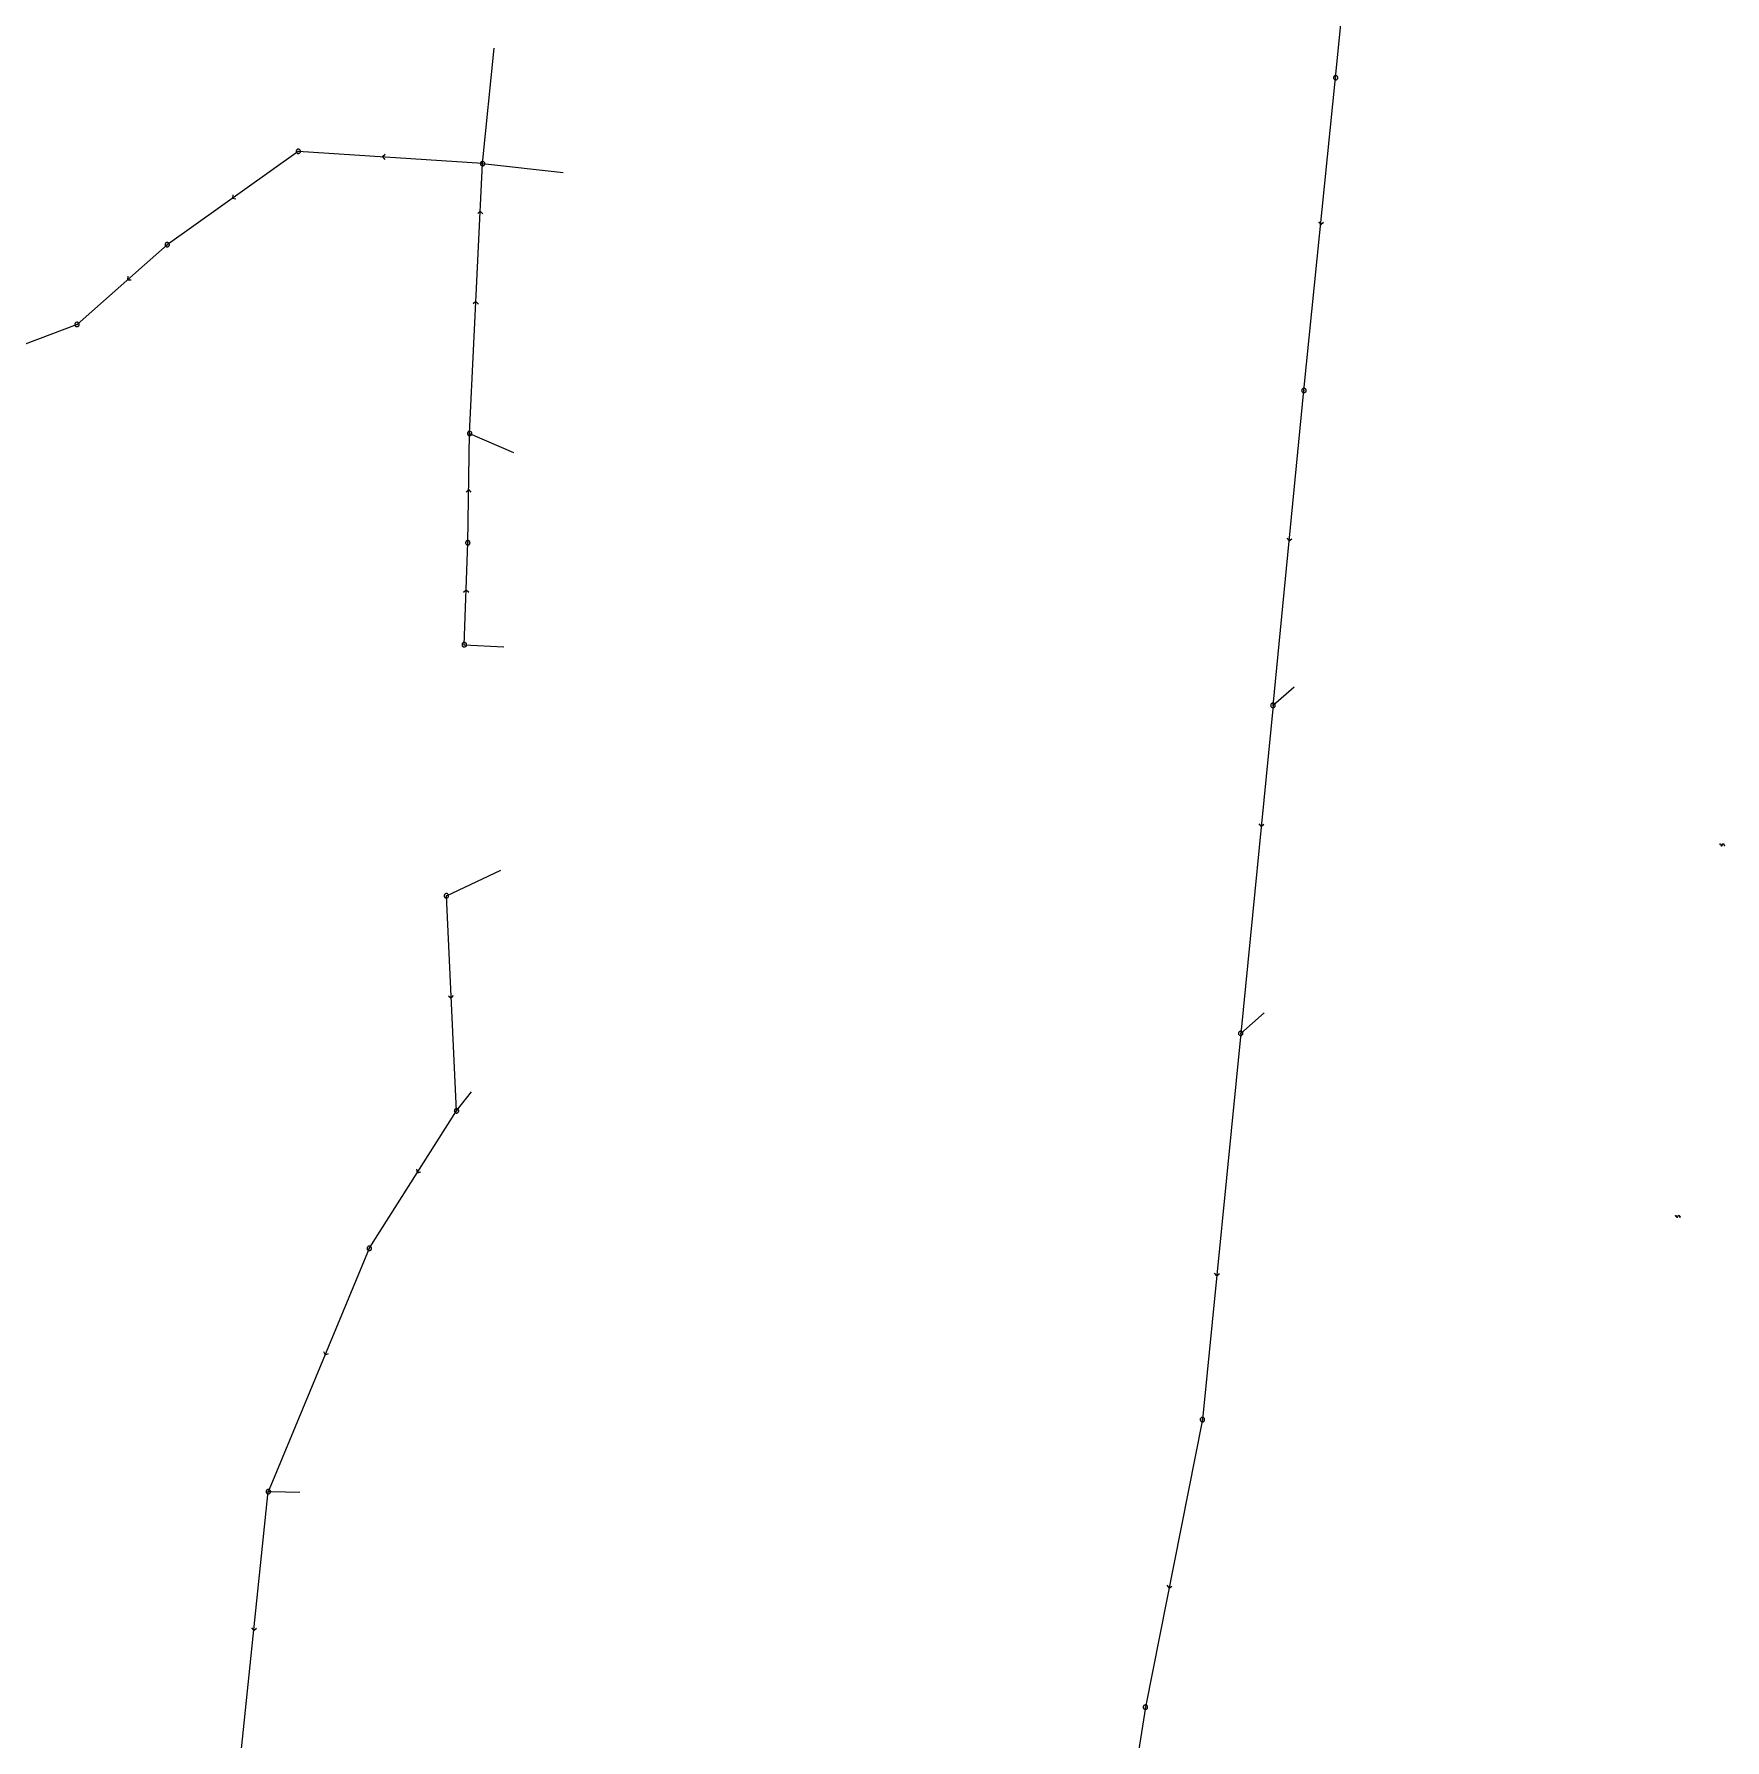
# Model space of a CAD drawing. Header units: metres. Extents: x 25504150 to 25508618, y 6694193 to 6702753.
# Drawn here: x 25506682.5 to 25507034.5, y 6701725.7 to 6702080.7 of the extents above; entities that cross this region are included whole.
import ezdxf

# ---------------------------------------------------------------- set-up
doc = ezdxf.new("R2010")
doc.units = ezdxf.units.M
for name, pattern in [('Sewer_node', [0]), ('Viemariputket', [0]), ('Viemarivarusteet', [0])]:
    doc.linetypes.add(name, pattern=pattern)
for name, color, linetype, lineweight in [('Sewer_node', 7, 'Sewer_node', 0), ('Viemariputket', 7, 'Viemariputket', 0), ('Viemarivarusteet', 7, 'Viemarivarusteet', 0)]:
    doc.layers.add(name, color=color, linetype=linetype, lineweight=lineweight)

msp = doc.modelspace()

# ---------------------------------------------------------------- linework, layer by layer
at = {"layer": 'Sewer_node', "color": 46, "linetype": 'Continuous', "true_color": 0x7f5f00, "flags": 128}
for points, elevation in [([(25506953.91, 6702071.67), (25506953.9, 6702071.74), (25506953.89, 6702071.81), (25506953.86, 6702071.88), (25506953.82, 6702071.94), (25506953.78, 6702072), (25506953.72, 6702072.04), (25506953.66, 6702072.08), (25506953.59, 6702072.11), (25506953.52, 6702072.12), (25506953.45, 6702072.13), (25506953.38, 6702072.12), (25506953.31, 6702072.11), (25506953.24, 6702072.08), (25506953.18, 6702072.04), (25506953.12, 6702072), (25506953.08, 6702071.94), (25506953.04, 6702071.88), (25506953.01, 6702071.81), (25506953, 6702071.74), (25506952.99, 6702071.67), (25506953, 6702071.6), (25506953.01, 6702071.53), (25506953.04, 6702071.46), (25506953.08, 6702071.4), (25506953.12, 6702071.34), (25506953.18, 6702071.3), (25506953.24, 6702071.26), (25506953.31, 6702071.23), (25506953.38, 6702071.22), (25506953.45, 6702071.21), (25506953.52, 6702071.22), (25506953.59, 6702071.23), (25506953.66, 6702071.26), (25506953.72, 6702071.3), (25506953.78, 6702071.34), (25506953.82, 6702071.4), (25506953.86, 6702071.46), (25506953.89, 6702071.53), (25506953.9, 6702071.6)], 35.95), ([(25506737.96, 6702056.34), (25506737.95, 6702056.41), (25506737.94, 6702056.48), (25506737.91, 6702056.55), (25506737.87, 6702056.61), (25506737.83, 6702056.67), (25506737.77, 6702056.71), (25506737.71, 6702056.75), (25506737.64, 6702056.78), (25506737.57, 6702056.79), (25506737.5, 6702056.8), (25506737.43, 6702056.79), (25506737.36, 6702056.78), (25506737.29, 6702056.75), (25506737.23, 6702056.71), (25506737.17, 6702056.67), (25506737.13, 6702056.61), (25506737.09, 6702056.55), (25506737.06, 6702056.48), (25506737.05, 6702056.41), (25506737.04, 6702056.34), (25506737.05, 6702056.27), (25506737.06, 6702056.2), (25506737.09, 6702056.13), (25506737.13, 6702056.07), (25506737.17, 6702056.01), (25506737.23, 6702055.97), (25506737.29, 6702055.93), (25506737.36, 6702055.9), (25506737.43, 6702055.89), (25506737.5, 6702055.88), (25506737.57, 6702055.89), (25506737.64, 6702055.9), (25506737.71, 6702055.93), (25506737.77, 6702055.97), (25506737.83, 6702056.01), (25506737.87, 6702056.07), (25506737.91, 6702056.13), (25506737.94, 6702056.2), (25506737.95, 6702056.27)], 100), ([(25506776.32, 6702053.78), (25506776.31, 6702053.85), (25506776.3, 6702053.92), (25506776.27, 6702053.99), (25506776.23, 6702054.05), (25506776.19, 6702054.11), (25506776.13, 6702054.15), (25506776.07, 6702054.19), (25506776, 6702054.22), (25506775.93, 6702054.23), (25506775.86, 6702054.24), (25506775.79, 6702054.23), (25506775.72, 6702054.22), (25506775.65, 6702054.19), (25506775.59, 6702054.15), (25506775.53, 6702054.11), (25506775.49, 6702054.05), (25506775.45, 6702053.99), (25506775.42, 6702053.92), (25506775.41, 6702053.85), (25506775.4, 6702053.78), (25506775.41, 6702053.71), (25506775.42, 6702053.64), (25506775.45, 6702053.57), (25506775.49, 6702053.51), (25506775.53, 6702053.45), (25506775.59, 6702053.41), (25506775.65, 6702053.37), (25506775.72, 6702053.34), (25506775.79, 6702053.33), (25506775.86, 6702053.32), (25506775.93, 6702053.33), (25506776, 6702053.34), (25506776.07, 6702053.37), (25506776.13, 6702053.41), (25506776.19, 6702053.45), (25506776.23, 6702053.51), (25506776.27, 6702053.57), (25506776.3, 6702053.64), (25506776.31, 6702053.71)], 55.41), ([(25506710.67, 6702036.91), (25506710.66, 6702036.98), (25506710.65, 6702037.05), (25506710.62, 6702037.12), (25506710.58, 6702037.18), (25506710.54, 6702037.24), (25506710.48, 6702037.28), (25506710.42, 6702037.32), (25506710.35, 6702037.35), (25506710.28, 6702037.36), (25506710.21, 6702037.37), (25506710.14, 6702037.36), (25506710.07, 6702037.35), (25506710, 6702037.32), (25506709.94, 6702037.28), (25506709.88, 6702037.24), (25506709.84, 6702037.18), (25506709.8, 6702037.12), (25506709.77, 6702037.05), (25506709.76, 6702036.98), (25506709.75, 6702036.91), (25506709.76, 6702036.84), (25506709.77, 6702036.77), (25506709.8, 6702036.7), (25506709.84, 6702036.64), (25506709.88, 6702036.58), (25506709.94, 6702036.54), (25506710, 6702036.5), (25506710.07, 6702036.47), (25506710.14, 6702036.46), (25506710.21, 6702036.45), (25506710.28, 6702036.46), (25506710.35, 6702036.47), (25506710.42, 6702036.5), (25506710.48, 6702036.54), (25506710.54, 6702036.58), (25506710.58, 6702036.64), (25506710.62, 6702036.7), (25506710.65, 6702036.77), (25506710.66, 6702036.84)], 100), ([(25506691.89, 6702020.3), (25506691.88, 6702020.37), (25506691.87, 6702020.44), (25506691.84, 6702020.51), (25506691.8, 6702020.57), (25506691.76, 6702020.63), (25506691.7, 6702020.67), (25506691.64, 6702020.71), (25506691.57, 6702020.74), (25506691.5, 6702020.75), (25506691.43, 6702020.76), (25506691.36, 6702020.75), (25506691.29, 6702020.74), (25506691.22, 6702020.71), (25506691.16, 6702020.67), (25506691.1, 6702020.63), (25506691.06, 6702020.57), (25506691.02, 6702020.51), (25506690.99, 6702020.44), (25506690.98, 6702020.37), (25506690.97, 6702020.3), (25506690.98, 6702020.23), (25506690.99, 6702020.16), (25506691.02, 6702020.09), (25506691.06, 6702020.03), (25506691.1, 6702019.97), (25506691.16, 6702019.93), (25506691.22, 6702019.89), (25506691.29, 6702019.86), (25506691.36, 6702019.85), (25506691.43, 6702019.84), (25506691.5, 6702019.85), (25506691.57, 6702019.86), (25506691.64, 6702019.89), (25506691.7, 6702019.93), (25506691.76, 6702019.97), (25506691.8, 6702020.03), (25506691.84, 6702020.09), (25506691.87, 6702020.16), (25506691.88, 6702020.23)], 100), ([(25506947.31, 6702006.55), (25506947.3, 6702006.62), (25506947.29, 6702006.69), (25506947.26, 6702006.76), (25506947.22, 6702006.82), (25506947.18, 6702006.88), (25506947.12, 6702006.92), (25506947.06, 6702006.96), (25506946.99, 6702006.99), (25506946.92, 6702007), (25506946.85, 6702007.01), (25506946.78, 6702007), (25506946.71, 6702006.99), (25506946.64, 6702006.96), (25506946.58, 6702006.92), (25506946.52, 6702006.88), (25506946.48, 6702006.82), (25506946.44, 6702006.76), (25506946.41, 6702006.69), (25506946.4, 6702006.62), (25506946.39, 6702006.55), (25506946.4, 6702006.48), (25506946.41, 6702006.41), (25506946.44, 6702006.34), (25506946.48, 6702006.28), (25506946.52, 6702006.22), (25506946.58, 6702006.18), (25506946.64, 6702006.14), (25506946.71, 6702006.11), (25506946.78, 6702006.1), (25506946.85, 6702006.09), (25506946.92, 6702006.1), (25506946.99, 6702006.11), (25506947.06, 6702006.14), (25506947.12, 6702006.18), (25506947.18, 6702006.22), (25506947.22, 6702006.28), (25506947.26, 6702006.34), (25506947.29, 6702006.41), (25506947.3, 6702006.48)], 35.92), ([(25506773.63, 6701997.6), (25506773.62, 6701997.67), (25506773.61, 6701997.74), (25506773.58, 6701997.81), (25506773.54, 6701997.87), (25506773.5, 6701997.93), (25506773.44, 6701997.97), (25506773.38, 6701998.01), (25506773.31, 6701998.04), (25506773.24, 6701998.05), (25506773.17, 6701998.06), (25506773.1, 6701998.05), (25506773.03, 6701998.04), (25506772.96, 6701998.01), (25506772.9, 6701997.97), (25506772.84, 6701997.93), (25506772.8, 6701997.87), (25506772.76, 6701997.81), (25506772.73, 6701997.74), (25506772.72, 6701997.67), (25506772.71, 6701997.6), (25506772.72, 6701997.53), (25506772.73, 6701997.46), (25506772.76, 6701997.39), (25506772.8, 6701997.33), (25506772.84, 6701997.27), (25506772.9, 6701997.23), (25506772.96, 6701997.19), (25506773.03, 6701997.16), (25506773.1, 6701997.15), (25506773.17, 6701997.14), (25506773.24, 6701997.15), (25506773.31, 6701997.16), (25506773.38, 6701997.19), (25506773.44, 6701997.23), (25506773.5, 6701997.27), (25506773.54, 6701997.33), (25506773.58, 6701997.39), (25506773.61, 6701997.46), (25506773.62, 6701997.53)], 100), ([(25506773.25, 6701974.86), (25506773.24, 6701974.93), (25506773.23, 6701975), (25506773.2, 6701975.07), (25506773.16, 6701975.13), (25506773.12, 6701975.19), (25506773.06, 6701975.23), (25506773, 6701975.27), (25506772.93, 6701975.3), (25506772.86, 6701975.31), (25506772.79, 6701975.32), (25506772.72, 6701975.31), (25506772.65, 6701975.3), (25506772.58, 6701975.27), (25506772.52, 6701975.23), (25506772.46, 6701975.19), (25506772.42, 6701975.13), (25506772.38, 6701975.07), (25506772.35, 6701975), (25506772.34, 6701974.93), (25506772.33, 6701974.86), (25506772.34, 6701974.79), (25506772.35, 6701974.72), (25506772.38, 6701974.65), (25506772.42, 6701974.59), (25506772.46, 6701974.53), (25506772.52, 6701974.49), (25506772.58, 6701974.45), (25506772.65, 6701974.42), (25506772.72, 6701974.41), (25506772.79, 6701974.4), (25506772.86, 6701974.41), (25506772.93, 6701974.42), (25506773, 6701974.45), (25506773.06, 6701974.49), (25506773.12, 6701974.53), (25506773.16, 6701974.59), (25506773.2, 6701974.65), (25506773.23, 6701974.72), (25506773.24, 6701974.79)], 100), ([(25506772.53, 6701953.65), (25506772.52, 6701953.72), (25506772.51, 6701953.8), (25506772.48, 6701953.86), (25506772.44, 6701953.93), (25506772.39, 6701953.98), (25506772.34, 6701954.03), (25506772.27, 6701954.07), (25506772.21, 6701954.1), (25506772.13, 6701954.11), (25506772.06, 6701954.12), (25506771.99, 6701954.11), (25506771.91, 6701954.1), (25506771.85, 6701954.07), (25506771.78, 6701954.03), (25506771.73, 6701953.98), (25506771.68, 6701953.93), (25506771.64, 6701953.86), (25506771.61, 6701953.8), (25506771.6, 6701953.72), (25506771.59, 6701953.65), (25506771.6, 6701953.58), (25506771.61, 6701953.5), (25506771.64, 6701953.44), (25506771.68, 6701953.37), (25506771.73, 6701953.32), (25506771.78, 6701953.27), (25506771.85, 6701953.23), (25506771.91, 6701953.2), (25506771.99, 6701953.19), (25506772.06, 6701953.18), (25506772.13, 6701953.19), (25506772.21, 6701953.2), (25506772.27, 6701953.23), (25506772.34, 6701953.27), (25506772.39, 6701953.32), (25506772.44, 6701953.37), (25506772.48, 6701953.44), (25506772.51, 6701953.5), (25506772.52, 6701953.58)], 100), ([(25506940.88, 6701941.02), (25506940.87, 6701941.09), (25506940.86, 6701941.17), (25506940.83, 6701941.23), (25506940.79, 6701941.3), (25506940.74, 6701941.35), (25506940.69, 6701941.4), (25506940.62, 6701941.44), (25506940.56, 6701941.47), (25506940.48, 6701941.48), (25506940.41, 6701941.49), (25506940.34, 6701941.48), (25506940.26, 6701941.47), (25506940.2, 6701941.44), (25506940.13, 6701941.4), (25506940.08, 6701941.35), (25506940.03, 6701941.3), (25506939.99, 6701941.23), (25506939.96, 6701941.17), (25506939.95, 6701941.09), (25506939.94, 6701941.02), (25506939.95, 6701940.95), (25506939.96, 6701940.87), (25506939.99, 6701940.81), (25506940.03, 6701940.74), (25506940.08, 6701940.69), (25506940.13, 6701940.64), (25506940.2, 6701940.6), (25506940.26, 6701940.57), (25506940.34, 6701940.56), (25506940.41, 6701940.55), (25506940.48, 6701940.56), (25506940.56, 6701940.57), (25506940.62, 6701940.6), (25506940.69, 6701940.64), (25506940.74, 6701940.69), (25506940.79, 6701940.74), (25506940.83, 6701940.81), (25506940.86, 6701940.87), (25506940.87, 6701940.95)], 37.02), ([(25506768.79, 6701901.38), (25506768.78, 6701901.45), (25506768.77, 6701901.52), (25506768.74, 6701901.59), (25506768.7, 6701901.65), (25506768.66, 6701901.71), (25506768.6, 6701901.75), (25506768.54, 6701901.79), (25506768.47, 6701901.82), (25506768.4, 6701901.83), (25506768.33, 6701901.84), (25506768.26, 6701901.83), (25506768.19, 6701901.82), (25506768.12, 6701901.79), (25506768.06, 6701901.75), (25506768, 6701901.71), (25506767.96, 6701901.65), (25506767.92, 6701901.59), (25506767.89, 6701901.52), (25506767.88, 6701901.45), (25506767.87, 6701901.38), (25506767.88, 6701901.31), (25506767.89, 6701901.24), (25506767.92, 6701901.17), (25506767.96, 6701901.11), (25506768, 6701901.05), (25506768.06, 6701901.01), (25506768.12, 6701900.97), (25506768.19, 6701900.94), (25506768.26, 6701900.93), (25506768.33, 6701900.92), (25506768.4, 6701900.93), (25506768.47, 6701900.94), (25506768.54, 6701900.97), (25506768.6, 6701901.01), (25506768.66, 6701901.05), (25506768.7, 6701901.11), (25506768.74, 6701901.17), (25506768.77, 6701901.24), (25506768.78, 6701901.31)], 100), ([(25506934.14, 6701872.74), (25506934.13, 6701872.81), (25506934.12, 6701872.88), (25506934.09, 6701872.95), (25506934.05, 6701873.01), (25506934.01, 6701873.07), (25506933.95, 6701873.11), (25506933.89, 6701873.15), (25506933.82, 6701873.18), (25506933.75, 6701873.19), (25506933.68, 6701873.2), (25506933.61, 6701873.19), (25506933.54, 6701873.18), (25506933.47, 6701873.15), (25506933.41, 6701873.11), (25506933.35, 6701873.07), (25506933.31, 6701873.01), (25506933.27, 6701872.95), (25506933.24, 6701872.88), (25506933.23, 6701872.81), (25506933.22, 6701872.74), (25506933.23, 6701872.67), (25506933.24, 6701872.6), (25506933.27, 6701872.53), (25506933.31, 6701872.47), (25506933.35, 6701872.41), (25506933.41, 6701872.37), (25506933.47, 6701872.33), (25506933.54, 6701872.3), (25506933.61, 6701872.29), (25506933.68, 6701872.28), (25506933.75, 6701872.29), (25506933.82, 6701872.3), (25506933.89, 6701872.33), (25506933.95, 6701872.37), (25506934.01, 6701872.41), (25506934.05, 6701872.47), (25506934.09, 6701872.53), (25506934.12, 6701872.6), (25506934.13, 6701872.67)], 36.82), ([(25506770.9, 6701856.61), (25506770.89, 6701856.68), (25506770.88, 6701856.75), (25506770.85, 6701856.82), (25506770.81, 6701856.88), (25506770.77, 6701856.94), (25506770.71, 6701856.98), (25506770.65, 6701857.02), (25506770.58, 6701857.05), (25506770.51, 6701857.06), (25506770.44, 6701857.07), (25506770.37, 6701857.06), (25506770.3, 6701857.05), (25506770.23, 6701857.02), (25506770.17, 6701856.98), (25506770.11, 6701856.94), (25506770.07, 6701856.88), (25506770.03, 6701856.82), (25506770, 6701856.75), (25506769.99, 6701856.68), (25506769.98, 6701856.61), (25506769.99, 6701856.54), (25506770, 6701856.47), (25506770.03, 6701856.4), (25506770.07, 6701856.34), (25506770.11, 6701856.28), (25506770.17, 6701856.24), (25506770.23, 6701856.2), (25506770.3, 6701856.17), (25506770.37, 6701856.16), (25506770.44, 6701856.15), (25506770.51, 6701856.16), (25506770.58, 6701856.17), (25506770.65, 6701856.2), (25506770.71, 6701856.24), (25506770.77, 6701856.28), (25506770.81, 6701856.34), (25506770.85, 6701856.4), (25506770.88, 6701856.47), (25506770.89, 6701856.54)], 54.47), ([(25506752.73, 6701827.97), (25506752.72, 6701828.04), (25506752.71, 6701828.11), (25506752.68, 6701828.18), (25506752.64, 6701828.24), (25506752.6, 6701828.3), (25506752.54, 6701828.34), (25506752.48, 6701828.38), (25506752.41, 6701828.41), (25506752.34, 6701828.42), (25506752.27, 6701828.43), (25506752.2, 6701828.42), (25506752.13, 6701828.41), (25506752.06, 6701828.38), (25506752, 6701828.34), (25506751.94, 6701828.3), (25506751.9, 6701828.24), (25506751.86, 6701828.18), (25506751.83, 6701828.11), (25506751.82, 6701828.04), (25506751.81, 6701827.97), (25506751.82, 6701827.9), (25506751.83, 6701827.83), (25506751.86, 6701827.76), (25506751.9, 6701827.7), (25506751.94, 6701827.64), (25506752, 6701827.6), (25506752.06, 6701827.56), (25506752.13, 6701827.53), (25506752.2, 6701827.52), (25506752.27, 6701827.51), (25506752.34, 6701827.52), (25506752.41, 6701827.53), (25506752.48, 6701827.56), (25506752.54, 6701827.6), (25506752.6, 6701827.64), (25506752.64, 6701827.7), (25506752.68, 6701827.76), (25506752.71, 6701827.83), (25506752.72, 6701827.9)], 53.25), ([(25506926.18, 6701792.34), (25506926.17, 6701792.41), (25506926.16, 6701792.48), (25506926.13, 6701792.55), (25506926.09, 6701792.61), (25506926.05, 6701792.67), (25506925.99, 6701792.71), (25506925.93, 6701792.75), (25506925.86, 6701792.78), (25506925.79, 6701792.79), (25506925.72, 6701792.8), (25506925.65, 6701792.79), (25506925.58, 6701792.78), (25506925.51, 6701792.75), (25506925.45, 6701792.71), (25506925.39, 6701792.67), (25506925.35, 6701792.61), (25506925.31, 6701792.55), (25506925.28, 6701792.48), (25506925.27, 6701792.41), (25506925.26, 6701792.34), (25506925.27, 6701792.27), (25506925.28, 6701792.2), (25506925.31, 6701792.13), (25506925.35, 6701792.07), (25506925.39, 6701792.01), (25506925.45, 6701791.97), (25506925.51, 6701791.93), (25506925.58, 6701791.9), (25506925.65, 6701791.89), (25506925.72, 6701791.88), (25506925.79, 6701791.89), (25506925.86, 6701791.9), (25506925.93, 6701791.93), (25506925.99, 6701791.97), (25506926.05, 6701792.01), (25506926.09, 6701792.07), (25506926.13, 6701792.13), (25506926.16, 6701792.2), (25506926.17, 6701792.27)], 36.32), ([(25506731.71, 6701777.34), (25506731.7, 6701777.41), (25506731.69, 6701777.48), (25506731.66, 6701777.55), (25506731.62, 6701777.61), (25506731.58, 6701777.67), (25506731.52, 6701777.71), (25506731.46, 6701777.75), (25506731.39, 6701777.78), (25506731.32, 6701777.79), (25506731.25, 6701777.8), (25506731.18, 6701777.79), (25506731.11, 6701777.78), (25506731.04, 6701777.75), (25506730.98, 6701777.71), (25506730.92, 6701777.67), (25506730.88, 6701777.61), (25506730.84, 6701777.55), (25506730.81, 6701777.48), (25506730.8, 6701777.41), (25506730.79, 6701777.34), (25506730.8, 6701777.27), (25506730.81, 6701777.2), (25506730.84, 6701777.13), (25506730.88, 6701777.07), (25506730.92, 6701777.01), (25506730.98, 6701776.97), (25506731.04, 6701776.93), (25506731.11, 6701776.9), (25506731.18, 6701776.89), (25506731.25, 6701776.88), (25506731.32, 6701776.89), (25506731.39, 6701776.9), (25506731.46, 6701776.93), (25506731.52, 6701776.97), (25506731.58, 6701777.01), (25506731.62, 6701777.07), (25506731.66, 6701777.13), (25506731.69, 6701777.2), (25506731.7, 6701777.27)], 51.38), ([(25506914.31, 6701732.49), (25506914.3, 6701732.56), (25506914.29, 6701732.63), (25506914.26, 6701732.7), (25506914.22, 6701732.76), (25506914.18, 6701732.82), (25506914.12, 6701732.86), (25506914.06, 6701732.9), (25506913.99, 6701732.93), (25506913.92, 6701732.94), (25506913.85, 6701732.95), (25506913.78, 6701732.94), (25506913.71, 6701732.93), (25506913.64, 6701732.9), (25506913.58, 6701732.86), (25506913.52, 6701732.82), (25506913.48, 6701732.76), (25506913.44, 6701732.7), (25506913.41, 6701732.63), (25506913.4, 6701732.56), (25506913.39, 6701732.49), (25506913.4, 6701732.42), (25506913.41, 6701732.35), (25506913.44, 6701732.28), (25506913.48, 6701732.22), (25506913.52, 6701732.16), (25506913.58, 6701732.12), (25506913.64, 6701732.08), (25506913.71, 6701732.05), (25506913.78, 6701732.04), (25506913.85, 6701732.03), (25506913.92, 6701732.04), (25506913.99, 6701732.05), (25506914.06, 6701732.08), (25506914.12, 6701732.12), (25506914.18, 6701732.16), (25506914.22, 6701732.22), (25506914.26, 6701732.28), (25506914.29, 6701732.35), (25506914.3, 6701732.42)], 36.52)]:
    msp.add_lwpolyline(points, close=True, dxfattribs=dict(at, elevation=elevation))
for points in [[(25506755.6, 6702055.67), (25506755.04, 6702055.17), (25506755.53, 6702054.61)], [(25506723.88, 6702047.3), (25506723.77, 6702046.56), (25506724.5, 6702046.44)], [(25506775.9, 6702043.36), (25506775.39, 6702043.91), (25506774.84, 6702043.41)], [(25506949.86, 6702041.69), (25506950.35, 6702041.12), (25506950.92, 6702041.6)], [(25506702.01, 6702030.37), (25506701.97, 6702029.62), (25506702.71, 6702029.58)], [(25506774.99, 6702024.54), (25506774.48, 6702025.09), (25506773.93, 6702024.6)], [(25506773.5, 6701985.39), (25506772.97, 6701985.93), (25506772.44, 6701985.41)], [(25506943.28, 6701975.8), (25506943.77, 6701975.23), (25506944.34, 6701975.71)], [(25506772.97, 6701964.48), (25506772.45, 6701965.02), (25506771.91, 6701964.51)], [(25506937.43, 6701916.37), (25506937.93, 6701915.8), (25506938.49, 6701916.28)], [(25507033.4, 6701912.05), (25507033.4, 6701912.08), (25507033.41, 6701912.09), (25507033.41, 6701912.1), (25507033.42, 6701912.11), (25507033.42, 6701912.12), (25507033.43, 6701912.12), (25507033.43, 6701912.13), (25507033.44, 6701912.14), (25507033.45, 6701912.15), (25507033.46, 6701912.15), (25507033.47, 6701912.16), (25507033.48, 6701912.16), (25507033.49, 6701912.16), (25507033.5, 6701912.16), (25507033.51, 6701912.16), (25507033.52, 6701912.16), (25507033.52, 6701912.16), (25507033.53, 6701912.16), (25507033.54, 6701912.16), (25507033.55, 6701912.15), (25507033.56, 6701912.15), (25507033.57, 6701912.14), (25507033.58, 6701912.14), (25507033.58, 6701912.13), (25507033.59, 6701912.12), (25507033.59, 6701912.11), (25507033.6, 6701912.1), (25507033.6, 6701912.09), (25507033.61, 6701912.08), (25507033.61, 6701912.07), (25507033.61, 6701912.06), (25507033.61, 6701912.05), (25507033.61, 6701912.03)], [(25507033.61, 6701912.02), (25507033.61, 6701912), (25507033.61, 6701911.98), (25507033.61, 6701911.97), (25507033.61, 6701911.95), (25507033.62, 6701911.93), (25507033.62, 6701911.91), (25507033.63, 6701911.9), (25507033.64, 6701911.88), (25507033.65, 6701911.86), (25507033.66, 6701911.85), (25507033.67, 6701911.84), (25507033.68, 6701911.83), (25507033.69, 6701911.82), (25507033.71, 6701911.81), (25507033.72, 6701911.8), (25507033.73, 6701911.8), (25507033.75, 6701911.79), (25507033.76, 6701911.79), (25507033.78, 6701911.79), (25507033.79, 6701911.79), (25507033.81, 6701911.79), (25507033.82, 6701911.8), (25507033.84, 6701911.8), (25507033.85, 6701911.81), (25507033.87, 6701911.82), (25507033.88, 6701911.83), (25507033.89, 6701911.84), (25507033.9, 6701911.85), (25507033.91, 6701911.87), (25507033.92, 6701911.88), (25507033.93, 6701911.9), (25507033.94, 6701911.91), (25507033.95, 6701911.93), (25507033.95, 6701911.95), (25507033.96, 6701911.97), (25507033.96, 6701911.99)], [(25507033.96, 6701912), (25507033.96, 6701912.03), (25507033.96, 6701912.05), (25507033.97, 6701912.06), (25507033.97, 6701912.08), (25507033.98, 6701912.1), (25507033.99, 6701912.12), (25507034, 6701912.13), (25507034.01, 6701912.15), (25507034.02, 6701912.16), (25507034.03, 6701912.17), (25507034.04, 6701912.18), (25507034.06, 6701912.19), (25507034.07, 6701912.2), (25507034.08, 6701912.2), (25507034.1, 6701912.21), (25507034.11, 6701912.21), (25507034.13, 6701912.21), (25507034.14, 6701912.21), (25507034.15, 6701912.21), (25507034.17, 6701912.2), (25507034.18, 6701912.2), (25507034.19, 6701912.19), (25507034.21, 6701912.18), (25507034.22, 6701912.17), (25507034.23, 6701912.16), (25507034.24, 6701912.14), (25507034.25, 6701912.13), (25507034.26, 6701912.11), (25507034.27, 6701912.1), (25507034.27, 6701912.08), (25507034.28, 6701912.06), (25507034.28, 6701912.04), (25507034.28, 6701912.02), (25507034.29, 6701911.99)], [(25507034.29, 6701911.93), (25507034.3, 6701911.91), (25507034.3, 6701911.9), (25507034.31, 6701911.89), (25507034.31, 6701911.88), (25507034.32, 6701911.87), (25507034.32, 6701911.86), (25507034.33, 6701911.86), (25507034.34, 6701911.85), (25507034.35, 6701911.85), (25507034.35, 6701911.84), (25507034.36, 6701911.84), (25507034.37, 6701911.84), (25507034.38, 6701911.84), (25507034.39, 6701911.84), (25507034.4, 6701911.84), (25507034.41, 6701911.85), (25507034.41, 6701911.85), (25507034.42, 6701911.85), (25507034.43, 6701911.86), (25507034.44, 6701911.87), (25507034.45, 6701911.87), (25507034.45, 6701911.88), (25507034.46, 6701911.89), (25507034.46, 6701911.9), (25507034.47, 6701911.91), (25507034.47, 6701911.92), (25507034.48, 6701911.94)], [(25506768.77, 6701880.55), (25506769.33, 6701880.06), (25506769.83, 6701880.6)], [(25506762.09, 6701844.46), (25506762.27, 6701843.74), (25506762.99, 6701843.91)], [(25507024.15, 6701834.75), (25507024.16, 6701834.77), (25507024.16, 6701834.78), (25507024.17, 6701834.79), (25507024.17, 6701834.8), (25507024.18, 6701834.81), (25507024.19, 6701834.81), (25507024.19, 6701834.82), (25507024.2, 6701834.83), (25507024.21, 6701834.84), (25507024.22, 6701834.84), (25507024.23, 6701834.84), (25507024.24, 6701834.85), (25507024.25, 6701834.85), (25507024.26, 6701834.85), (25507024.26, 6701834.85), (25507024.27, 6701834.85), (25507024.28, 6701834.85), (25507024.29, 6701834.85), (25507024.3, 6701834.84), (25507024.31, 6701834.84), (25507024.32, 6701834.83), (25507024.33, 6701834.83), (25507024.33, 6701834.82), (25507024.34, 6701834.81), (25507024.35, 6701834.8), (25507024.35, 6701834.79), (25507024.36, 6701834.78), (25507024.36, 6701834.77), (25507024.36, 6701834.76), (25507024.36, 6701834.75), (25507024.37, 6701834.74), (25507024.37, 6701834.73), (25507024.37, 6701834.72), (25507024.36, 6701834.7)], [(25507024.36, 6701834.7), (25507024.36, 6701834.67), (25507024.36, 6701834.65), (25507024.36, 6701834.63), (25507024.37, 6701834.61), (25507024.37, 6701834.59), (25507024.38, 6701834.58), (25507024.38, 6701834.56), (25507024.39, 6701834.55), (25507024.4, 6701834.53), (25507024.41, 6701834.52), (25507024.42, 6701834.51), (25507024.44, 6701834.5), (25507024.45, 6701834.49), (25507024.46, 6701834.48), (25507024.48, 6701834.47), (25507024.49, 6701834.47), (25507024.5, 6701834.46), (25507024.52, 6701834.46), (25507024.54, 6701834.46), (25507024.55, 6701834.46), (25507024.57, 6701834.47), (25507024.58, 6701834.47), (25507024.6, 6701834.48), (25507024.61, 6701834.49), (25507024.62, 6701834.5), (25507024.64, 6701834.51), (25507024.65, 6701834.52), (25507024.66, 6701834.53), (25507024.67, 6701834.55), (25507024.68, 6701834.57), (25507024.69, 6701834.58), (25507024.69, 6701834.6), (25507024.7, 6701834.62), (25507024.71, 6701834.63), (25507024.71, 6701834.65)], [(25507024.71, 6701834.66), (25507024.71, 6701834.69), (25507024.72, 6701834.71), (25507024.72, 6701834.73), (25507024.73, 6701834.75), (25507024.74, 6701834.76), (25507024.75, 6701834.78), (25507024.76, 6701834.79), (25507024.77, 6701834.81), (25507024.78, 6701834.82), (25507024.79, 6701834.83), (25507024.8, 6701834.84), (25507024.82, 6701834.85), (25507024.83, 6701834.86), (25507024.84, 6701834.86), (25507024.86, 6701834.87), (25507024.87, 6701834.87), (25507024.89, 6701834.87), (25507024.9, 6701834.87), (25507024.91, 6701834.86), (25507024.93, 6701834.86), (25507024.94, 6701834.85), (25507024.95, 6701834.84), (25507024.97, 6701834.83), (25507024.98, 6701834.82), (25507024.99, 6701834.81), (25507025, 6701834.79), (25507025.01, 6701834.78), (25507025.01, 6701834.76), (25507025.02, 6701834.75), (25507025.03, 6701834.73), (25507025.03, 6701834.71), (25507025.03, 6701834.69), (25507025.04, 6701834.67), (25507025.04, 6701834.65), (25507025.04, 6701834.63)], [(25507025.03, 6701834.61), (25507025.04, 6701834.59), (25507025.04, 6701834.58), (25507025.04, 6701834.57), (25507025.04, 6701834.56), (25507025.05, 6701834.55), (25507025.05, 6701834.54), (25507025.06, 6701834.53), (25507025.06, 6701834.52), (25507025.07, 6701834.51), (25507025.08, 6701834.51), (25507025.08, 6701834.5), (25507025.09, 6701834.5), (25507025.1, 6701834.49), (25507025.11, 6701834.49), (25507025.12, 6701834.49), (25507025.12, 6701834.49), (25507025.13, 6701834.49), (25507025.14, 6701834.49), (25507025.15, 6701834.49), (25507025.16, 6701834.49), (25507025.17, 6701834.5), (25507025.17, 6701834.5), (25507025.18, 6701834.51), (25507025.19, 6701834.52), (25507025.2, 6701834.52), (25507025.2, 6701834.53), (25507025.21, 6701834.54), (25507025.21, 6701834.55), (25507025.22, 6701834.56), (25507025.22, 6701834.57), (25507025.23, 6701834.58), (25507025.23, 6701834.59), (25507025.23, 6701834.61)], [(25506928.19, 6701822.84), (25506928.68, 6701822.28), (25506929.25, 6701822.76)], [(25506742.77, 6701806.5), (25506743.08, 6701805.81), (25506743.76, 6701806.1)], [(25506918.33, 6701757.88), (25506918.76, 6701757.27), (25506919.37, 6701757.69)], [(25506727.77, 6701749.02), (25506728.26, 6701748.45), (25506728.83, 6701748.93)]]:
    msp.add_lwpolyline(points, dxfattribs=at)
at = {"layer": 'Viemariputket', "color": 1, "linetype": 'Continuous', "lineweight": 15}
for p, q in [((25506953.45, 6702071.67), (25506959.85, 6702137.09)), ((25506775.86, 6702053.78, 53.63), (25506778.25, 6702077.83, 54.08)), ((25506946.85, 6702006.55), (25506953.45, 6702071.67)), ((25506737.5, 6702056.34, 53.06), (25506710.21, 6702036.91, 52.88)), ((25506775.86, 6702053.78, 53.61), (25506737.5, 6702056.34, 53.06)), ((25506773.17, 6701997.6, 55.71), (25506775.86, 6702053.78, 53.61)), ((25506775.86, 6702053.78, 53.67), (25506792.62, 6702051.91, 54.32)), ((25506691.43, 6702020.3, 52.74), (25506662.89, 6702009.5, 47.23)), ((25506940.41, 6701941.02), (25506946.85, 6702006.55)), ((25506772.79, 6701974.86, 56.19), (25506773.17, 6701997.6, 55.71)), ((25506773.17, 6701997.6, 55.76), (25506782.3, 6701993.68, 55.78)), ((25506772.06, 6701953.65, 56.38), (25506772.79, 6701974.86, 56.19)), ((25506772.06, 6701953.65, 56.38), (25506780.31, 6701953.21, 56.58)), ((25506944.83, 6701944.82), (25506940.41, 6701941.02)), ((25506940.41, 6701941.02), (25506933.68, 6701872.74)), ((25506768.33, 6701901.38, 54.07), (25506779.68, 6701906.74, 54.15)), ((25506770.44, 6701856.61, 52.49), (25506768.33, 6701901.38, 54.02)), ((25506938.59, 6701877.01), (25506933.68, 6701872.74)), ((25506933.68, 6701872.74), (25506925.72, 6701792.34)), ((25506770.44, 6701856.61), (25506773.54, 6701860.58)), ((25506752.27, 6701827.97, 50.84), (25506770.44, 6701856.61, 52.35)), ((25506925.72, 6701792.34), (25506913.85, 6701732.49)), ((25506725.15, 6701718.46), (25506731.25, 6701777.34)), ((25506913.85, 6701732.49), (25506906.19, 6701683.76))]:
    msp.add_line(p, q, dxfattribs=at)
at = {"layer": 'Viemariputket', "color": 1, "linetype": 'Continuous', "lineweight": 15, "flags": 128}
for points in [[(25506752.27, 6701827.97), (25506731.44, 6701777.78), (25506731.25, 6701777.34)], [(25506731.25, 6701777.34), (25506731.86, 6701777.38), (25506737.84, 6701777.22)]]:
    msp.add_lwpolyline(points, dxfattribs=at)
at = {"layer": 'Viemariputket', "color": 1, "linetype": 'Continuous', "lineweight": 15}
msp.add_polyline3d([(25506710.21, 6702036.91, 52.88), (25506705.49, 6702032.73, 52.78), (25506691.43, 6702020.3, 52.74)], dxfattribs=at)
at = {"layer": 'Viemarivarusteet', "color": 1}
for p in [(25506953.45, 6702071.67, 35.95), (25506737.5, 6702056.34, 100), (25506775.86, 6702053.78, 55.41), (25506710.21, 6702036.91, 100), (25506691.43, 6702020.3, 100), (25506946.85, 6702006.55, 35.92), (25506773.17, 6701997.6, 100), (25506772.79, 6701974.86, 100), (25506772.06, 6701953.65, 100), (25506940.41, 6701941.02, 37.02), (25506768.33, 6701901.38, 100), (25506933.68, 6701872.74, 36.82), (25506770.44, 6701856.61, 54.47), (25506752.27, 6701827.97, 53.25), (25506925.72, 6701792.34, 36.32), (25506731.25, 6701777.34, 51.38), (25506913.85, 6701732.49, 36.52)]:
    msp.add_point(p, dxfattribs=at)

doc.saveas('drawing.dxf')
